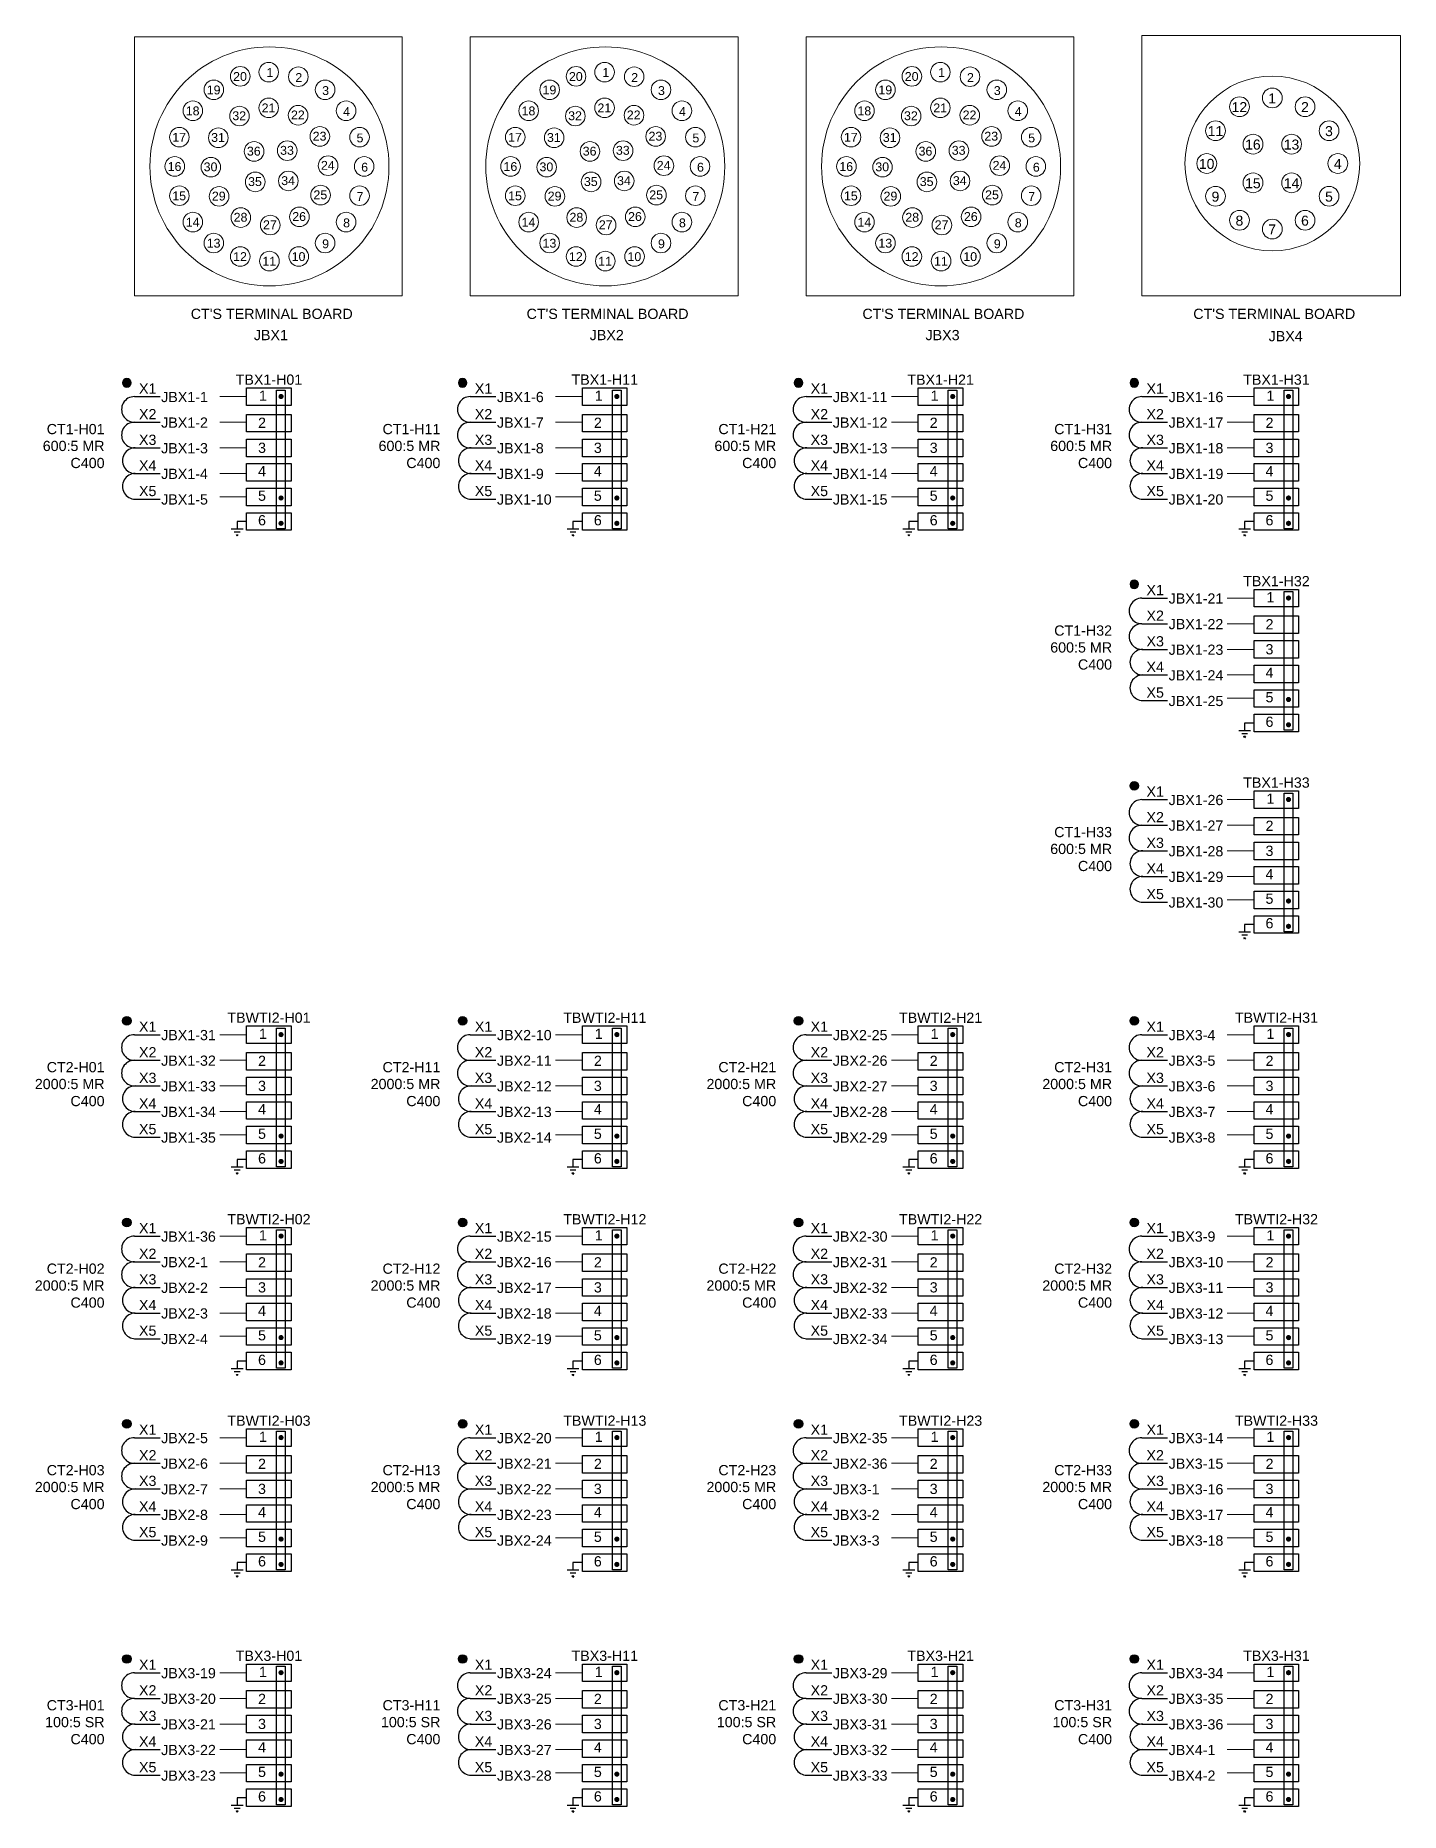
# Model space of a CAD drawing. Header units: inches. Extents: x 107.1 to 147.7, y 4.8 to 57.8.
import ezdxf
from ezdxf.enums import TextEntityAlignment as Align

# ---------------------------------------------------------------- set-up
doc = ezdxf.new("R2010")
doc.units = ezdxf.units.IN
doc.layers.add('Text', color=6, linetype='Continuous')
doc.styles.add('VLMTXT3', font='arial.ttf')

# ---------------------------------------------------------------- blocks, each defined once
blk = doc.blocks.new('CT_5')
at = {"lineweight": 15}
h = blk.add_hatch(color=256, dxfattribs=at)
h.dxf.hatch_style = 1
edge = h.paths.add_edge_path()
edge.add_ellipse((-0.226, 0.411), major_axis=(-0.0899, -0.0899), ratio=1, start_angle=0, end_angle=360, ccw=False)
h = blk.add_hatch(color=256)
edge = h.paths.add_edge_path()
edge.add_line((4.29, 0.003), (4.444, 0.003))
edge.add_ellipse((4.367, 0.003), major_axis=(0.0547, -0.0547), ratio=1, start_angle=-135, end_angle=45, ccw=False)
edge = h.paths.add_edge_path()
edge.add_line((4.444, 0.003), (4.29, 0.003))
edge.add_ellipse((4.367, 0.003), major_axis=(-0.0547, -0.0547), ratio=1, start_angle=135, end_angle=315, ccw=False)
h = blk.add_hatch(color=256)
edge = h.paths.add_edge_path()
edge.add_line((4.29, -3.019), (4.444, -3.019))
edge.add_ellipse((4.367, -3.019), major_axis=(0.0547, -0.0547), ratio=1, start_angle=-135, end_angle=45, ccw=False)
edge = h.paths.add_edge_path()
edge.add_line((4.444, -3.019), (4.29, -3.019))
edge.add_ellipse((4.367, -3.019), major_axis=(-0.0547, -0.0547), ratio=1, start_angle=135, end_angle=315, ccw=False)
h = blk.add_hatch(color=256)
edge = h.paths.add_edge_path()
edge.add_line((4.29, -3.773), (4.444, -3.773))
edge.add_ellipse((4.367, -3.773), major_axis=(0.0547, -0.0547), ratio=1, start_angle=-135, end_angle=45, ccw=False)
edge = h.paths.add_edge_path()
edge.add_line((4.444, -3.773), (4.29, -3.773))
edge.add_ellipse((4.367, -3.773), major_axis=(-0.0547, -0.0547), ratio=1, start_angle=135, end_angle=315, ccw=False)
for p, q in [((4.234, 0.194), (4.491, 0.194)), ((4.234, -3.932), (4.234, 0.194)), ((4.491, 0.194), (4.491, -3.932)), ((0, 0), (0.763, 0)), ((0, -0.762), (0.763, -0.762)), ((0, -1.526), (0.763, -1.526)), ((0, -2.288), (0.763, -2.288)), ((0, -3.051), (0.763, -3.051)), ((2.884, -3.939), (3.236, -3.939)), ((2.972, -4.027), (3.148, -4.027)), ((3.038, -4.115), (3.082, -4.115)), ((3.06, -4.159), (3.038, -4.115)), ((3.341, -3.719), (3.06, -3.719)), ((3.06, -3.719), (3.06, -3.939)), ((3.082, -4.115), (3.06, -4.159)), ((4.491, -3.932), (4.234, -3.932))]:
    blk.add_line(p, q)
for p, q in [((3.341, 0), (2.544, 0)), ((3.341, -0.762), (2.544, -0.762)), ((3.341, -1.526), (2.544, -1.526)), ((3.341, -2.288), (2.544, -2.288)), ((3.341, -2.98), (2.544, -2.98))]:
    blk.add_line(p, q, dxfattribs=at)
for points in [[(3.341, 0.261), (4.666, 0.261), (4.666, -0.261), (3.341, -0.261)], [(3.341, -0.528), (4.666, -0.528), (4.666, -1.051), (3.341, -1.051)], [(3.341, -1.265), (4.666, -1.265), (4.666, -1.788), (3.341, -1.788)], [(3.341, -1.996), (4.666, -1.996), (4.666, -2.519), (3.341, -2.519)], [(3.341, -2.726), (4.666, -2.726), (4.666, -3.249), (3.341, -3.249)], [(3.341, -3.457), (4.666, -3.457), (4.666, -3.98), (3.341, -3.98)]]:
    blk.add_lwpolyline(points, close=True)
at = {"extrusion": (0, 0, -1)}
blk.add_ellipse((-0.226, 0.411), major_axis=(-0.0899, -0.0899), ratio=1, start_param=3.926991, end_param=10.210176, dxfattribs=at)
for centre in [(0, -0.381), (0, -1.144), (0.028, -1.907), (0.028, -2.67)]:
    blk.add_ellipse(centre, major_axis=(0.27, 0.27), ratio=1, start_param=0.785398, end_param=3.926991)
at = {"style": 'VLMTXT3'}
for s, p in [('1', (3.827, -0.125)), ('2', (3.801, -0.93)), ('3', (3.8, -1.675)), ('4', (3.8, -2.372)), ('5', (3.8, -3.102)), ('6', (3.8, -3.833))]:
    blk.add_text(s, height=0.304, dxfattribs=at).set_placement(p, align=Align.CENTER)
blk.add_attdef('CT_TB_PN', text='', height=0.304, dxfattribs=at).set_placement((4.007, 0.507), align=Align.MIDDLE)
for tag, p in [('X1', (0.137, 0.088)), ('JB_WIRE_1', (0.797, -0.163)), ('X2', (0.137, -0.674)), ('JB_WIRE_2', (0.797, -0.925)), ('X3', (0.137, -1.437)), ('JB_WIRE_3', (0.797, -1.688)), ('X4', (0.137, -2.2)), ('JB_WIRE_4', (0.797, -2.451)), ('X5', (0.137, -2.963)), ('JB_WIRE_5', (0.797, -3.214))]:
    blk.add_attdef(tag, p, '', height=0.304, dxfattribs=at)
at = {"style": 'VLMTXT3', "flags": 1}
blk.add_attdef('ID', (-1.287, -0.614), '', height=0.304, dxfattribs=at)
at = {"style": 'VLMTXT3'}
for tag, p in [('CT_PN', (-0.888, -1.118)), ('CT_RATIO', (-0.888, -1.62)), ('CT_ACCY', (-0.888, -2.128))]:
    blk.add_attdef(tag, text='', height=0.304, dxfattribs=at).set_placement(p, align=Align.RIGHT)
blk = doc.blocks.new('JB_36')
at = {"lineweight": 9}
blk.add_lwpolyline([(0, 7.715), (7.978, 7.715), (7.978, 0), (0, 0)], close=True, dxfattribs=at)
for centre, radius in [((4.022, 3.855), 3.559), ((4, 6.662), 0.292), ((4, 6.662), 0.292), ((2.365, 6.136), 0.292), ((3.151, 6.537), 0.292), ((4.882, 6.526), 0.292), ((5.68, 6.136), 0.292), ((4, 5.6), 0.292), ((1.741, 5.512), 0.292), ((3.13, 5.355), 0.292), ((4.876, 5.378), 0.292), ((6.304, 5.512), 0.292), ((1.34, 4.726), 0.292), ((2.499, 4.708), 0.292), ((5.523, 4.747), 0.292), ((6.704, 4.726), 0.292), ((3.565, 4.301), 0.292), ((4.552, 4.325), 0.292), ((1.202, 3.855), 0.292), ((2.277, 3.833), 0.292), ((4.585, 3.422), 0.292), ((5.768, 3.877), 0.292), ((6.842, 3.855), 0.292), ((1.34, 2.983), 0.292), ((2.522, 2.963), 0.292), ((3.599, 3.394), 0.292), ((5.545, 3.001), 0.292), ((6.704, 2.983), 0.292), ((4.914, 2.354), 0.292), ((1.741, 2.197), 0.292), ((3.169, 2.332), 0.292), ((4.045, 2.109), 0.292), ((6.304, 2.197), 0.292), ((2.365, 1.573), 0.292), ((5.68, 1.573), 0.292), ((3.151, 1.173), 0.292), ((4.022, 1.035), 0.292), ((4.894, 1.173), 0.292)]:
    blk.add_circle(centre, radius, dxfattribs=at)
at = {"lineweight": 9, "style": 'VLMTXT3'}
for s, height, p in [('20', 0.2641, (3.145, 6.533)), ('1', 0.264, (4.036, 6.652)), ('2', 0.264, (4.896, 6.503)), ('19', 0.2641, (2.359, 6.132)), ('3', 0.264, (5.694, 6.113)), ('18', 0.2641, (1.735, 5.508)), ('32', 0.2641, (3.122, 5.364)), ('21', 0.2641, (3.994, 5.597)), ('22', 0.2641, (4.868, 5.387)), ('4', 0.264, (6.318, 5.489)), ('17', 0.2641, (1.334, 4.722)), ('31', 0.2641, (2.491, 4.717)), ('23', 0.2641, (5.515, 4.756)), ('5', 0.264, (6.718, 4.703)), ('36', 0.2641, (3.556, 4.31)), ('33', 0.2641, (4.544, 4.334)), ('16', 0.2641, (1.196, 3.851)), ('30', 0.2641, (2.268, 3.842)), ('24', 0.2641, (5.76, 3.886)), ('6', 0.264, (6.856, 3.832)), ('35', 0.2641, (3.591, 3.403)), ('34', 0.2641, (4.577, 3.431)), ('15', 0.2641, (1.334, 2.979)), ('29', 0.2641, (2.513, 2.972)), ('25', 0.2641, (5.537, 3.01)), ('7', 0.264, (6.718, 2.96)), ('14', 0.2641, (1.735, 2.193)), ('28', 0.2641, (3.161, 2.341)), ('27', 0.2641, (4.036, 2.118)), ('26', 0.2641, (4.906, 2.363)), ('8', 0.264, (6.318, 2.174)), ('13', 0.2641, (2.359, 1.569)), ('9', 0.264, (5.694, 1.55)), ('12', 0.2641, (3.145, 1.169)), ('11', 0.2641, (4.016, 1.031)), ('10', 0.2641, (4.888, 1.169))]:
    blk.add_text(s, height=height, dxfattribs=at).set_placement(p, align=Align.MIDDLE_CENTER)
at = {"style": 'VLMTXT3'}
blk.add_text("CT'S TERMINAL BOARD", height=0.30399, dxfattribs=at).set_placement((4.09, -0.687), align=Align.CENTER)
blk.add_attdef('JB_ID', text='', height=0.304, dxfattribs=at).set_placement((4.065, -1.319), align=Align.CENTER)
blk = doc.blocks.new('JB_16')
at = {"color": 0, "lineweight": 9}
blk.add_lwpolyline([(0, 7.752), (7.7, 7.752), (7.7, 0), (0, 0)], close=True, dxfattribs=at)
for centre, radius in [((3.884, 3.942), 2.603), ((2.908, 5.633), 0.295), ((3.884, 5.894), 0.295), ((4.86, 5.633), 0.295), ((2.193, 4.918), 0.295), ((3.309, 4.517), 0.295), ((4.459, 4.517), 0.295), ((5.574, 4.918), 0.295), ((1.932, 3.942), 0.295), ((5.836, 3.942), 0.295), ((2.193, 2.966), 0.295), ((3.309, 3.367), 0.295), ((4.459, 3.367), 0.295), ((5.574, 2.966), 0.295), ((2.908, 2.252), 0.295), ((3.884, 1.99), 0.295), ((4.86, 2.252), 0.295)]:
    blk.add_circle(centre, radius, dxfattribs=at)
at = {"color": 0, "style": 'VLMTXT3'}
blk.add_text("CT'S TERMINAL BOARD", height=0.30399, dxfattribs=at).set_placement((3.942, -0.687), align=Align.CENTER)
blk.add_attdef('JB_ID', (3.774, -1.351), '', height=0.304, dxfattribs=at)
at = {"layer": 'Text', "color": 0, "lineweight": 9, "style": 'VLMTXT3'}
for s, height, p in [('1', 0.298, (3.88, 5.733)), ('12', 0.2978, (2.904, 5.472)), ('2', 0.298, (4.856, 5.472)), ('11', 0.2978, (2.19, 4.757)), ('3', 0.298, (5.571, 4.757)), ('16', 0.2978, (3.305, 4.357)), ('13', 0.2978, (4.456, 4.357)), ('10', 0.2978, (1.928, 3.781)), ('4', 0.298, (5.832, 3.781)), ('15', 0.2978, (3.305, 3.206)), ('14', 0.2978, (4.456, 3.206)), ('9', 0.298, (2.19, 2.805)), ('5', 0.298, (5.571, 2.805)), ('8', 0.298, (2.904, 2.091)), ('7', 0.298, (3.88, 1.829)), ('6', 0.298, (4.856, 2.091))]:
    blk.add_text(s, height=height, dxfattribs=at).set_placement(p, align=Align.CENTER)

msp = doc.modelspace()

# ---------------------------------------------------------------- block references
for name, p, values in [('JB_36', (110, 50), {'JB_ID': 'JBX1'}), ('JB_36', (120, 50), {'JB_ID': 'JBX2'}), ('JB_36', (120, 50), {'JB_ID': 'JBX2'}), ('JB_36', (130, 50), {'JB_ID': 'JBX3'}), ('JB_36', (130, 50), {'JB_ID': 'JBX3'}), ('JB_16', (140, 50), {'JB_ID': 'JBX4'}), ('JB_16', (140, 50), {'JB_ID': 'JBX4'}), ('CT_5', (110, 47), {'JB_WIRE_1': 'JBX1-1', 'JB_WIRE_2': 'JBX1-2', 'JB_WIRE_3': 'JBX1-3', 'JB_WIRE_4': 'JBX1-4', 'JB_WIRE_5': 'JBX1-5', 'X1': 'X1', 'X2': 'X2', 'X3': 'X3', 'X4': 'X4', 'X5': 'X5', 'CT_PN': 'CT1-H01', 'CT_RATIO': '600:5 MR', 'CT_ACCY': 'C400', 'CT_TB_PN': 'TBX1-H01'}), ('CT_5', (120, 47), {'JB_WIRE_1': 'JBX1-6', 'JB_WIRE_2': 'JBX1-7', 'JB_WIRE_3': 'JBX1-8', 'JB_WIRE_4': 'JBX1-9', 'JB_WIRE_5': 'JBX1-10', 'X1': 'X1', 'X2': 'X2', 'X3': 'X3', 'X4': 'X4', 'X5': 'X5', 'CT_PN': 'CT1-H11', 'CT_RATIO': '600:5 MR', 'CT_ACCY': 'C400', 'CT_TB_PN': 'TBX1-H11'}), ('CT_5', (130, 47), {'JB_WIRE_1': 'JBX1-11', 'JB_WIRE_2': 'JBX1-12', 'JB_WIRE_3': 'JBX1-13', 'JB_WIRE_4': 'JBX1-14', 'JB_WIRE_5': 'JBX1-15', 'X1': 'X1', 'X2': 'X2', 'X3': 'X3', 'X4': 'X4', 'X5': 'X5', 'CT_PN': 'CT1-H21', 'CT_RATIO': '600:5 MR', 'CT_ACCY': 'C400', 'CT_TB_PN': 'TBX1-H21'}), ('CT_5', (140, 47), {'JB_WIRE_1': 'JBX1-16', 'JB_WIRE_2': 'JBX1-17', 'JB_WIRE_3': 'JBX1-18', 'JB_WIRE_4': 'JBX1-19', 'JB_WIRE_5': 'JBX1-20', 'X1': 'X1', 'X2': 'X2', 'X3': 'X3', 'X4': 'X4', 'X5': 'X5', 'CT_PN': 'CT1-H31', 'CT_RATIO': '600:5 MR', 'CT_ACCY': 'C400', 'CT_TB_PN': 'TBX1-H31'}), ('CT_5', (140, 41), {'JB_WIRE_1': 'JBX1-21', 'JB_WIRE_2': 'JBX1-22', 'JB_WIRE_3': 'JBX1-23', 'JB_WIRE_4': 'JBX1-24', 'JB_WIRE_5': 'JBX1-25', 'X1': 'X1', 'X2': 'X2', 'X3': 'X3', 'X4': 'X4', 'X5': 'X5', 'CT_PN': 'CT1-H32', 'CT_RATIO': '600:5 MR', 'CT_ACCY': 'C400', 'CT_TB_PN': 'TBX1-H32'}), ('CT_5', (140, 35), {'JB_WIRE_1': 'JBX1-26', 'JB_WIRE_2': 'JBX1-27', 'JB_WIRE_3': 'JBX1-28', 'JB_WIRE_4': 'JBX1-29', 'JB_WIRE_5': 'JBX1-30', 'X1': 'X1', 'X2': 'X2', 'X3': 'X3', 'X4': 'X4', 'X5': 'X5', 'CT_PN': 'CT1-H33', 'CT_RATIO': '600:5 MR', 'CT_ACCY': 'C400', 'CT_TB_PN': 'TBX1-H33'}), ('CT_5', (110, 28), {'JB_WIRE_1': 'JBX1-31', 'JB_WIRE_2': 'JBX1-32', 'JB_WIRE_3': 'JBX1-33', 'JB_WIRE_4': 'JBX1-34', 'JB_WIRE_5': 'JBX1-35', 'X1': 'X1', 'X2': 'X2', 'X3': 'X3', 'X4': 'X4', 'X5': 'X5', 'CT_PN': 'CT2-H01', 'CT_RATIO': '2000:5 MR', 'CT_ACCY': 'C400', 'CT_TB_PN': 'TBWTI2-H01'}), ('CT_5', (120, 28), {'JB_WIRE_1': 'JBX2-10', 'JB_WIRE_2': 'JBX2-11', 'JB_WIRE_3': 'JBX2-12', 'JB_WIRE_4': 'JBX2-13', 'JB_WIRE_5': 'JBX2-14', 'X1': 'X1', 'X2': 'X2', 'X3': 'X3', 'X4': 'X4', 'X5': 'X5', 'CT_PN': 'CT2-H11', 'CT_RATIO': '2000:5 MR', 'CT_ACCY': 'C400', 'CT_TB_PN': 'TBWTI2-H11'}), ('CT_5', (130, 28), {'JB_WIRE_1': 'JBX2-25', 'JB_WIRE_2': 'JBX2-26', 'JB_WIRE_3': 'JBX2-27', 'JB_WIRE_4': 'JBX2-28', 'JB_WIRE_5': 'JBX2-29', 'X1': 'X1', 'X2': 'X2', 'X3': 'X3', 'X4': 'X4', 'X5': 'X5', 'CT_PN': 'CT2-H21', 'CT_RATIO': '2000:5 MR', 'CT_ACCY': 'C400', 'CT_TB_PN': 'TBWTI2-H21'}), ('CT_5', (140, 28), {'JB_WIRE_1': 'JBX3-4', 'JB_WIRE_2': 'JBX3-5', 'JB_WIRE_3': 'JBX3-6', 'JB_WIRE_4': 'JBX3-7', 'JB_WIRE_5': 'JBX3-8', 'X1': 'X1', 'X2': 'X2', 'X3': 'X3', 'X4': 'X4', 'X5': 'X5', 'CT_PN': 'CT2-H31', 'CT_RATIO': '2000:5 MR', 'CT_ACCY': 'C400', 'CT_TB_PN': 'TBWTI2-H31'}), ('CT_5', (110, 22), {'JB_WIRE_1': 'JBX1-36', 'JB_WIRE_2': 'JBX2-1', 'JB_WIRE_3': 'JBX2-2', 'JB_WIRE_4': 'JBX2-3', 'JB_WIRE_5': 'JBX2-4', 'X1': 'X1', 'X2': 'X2', 'X3': 'X3', 'X4': 'X4', 'X5': 'X5', 'CT_PN': 'CT2-H02', 'CT_RATIO': '2000:5 MR', 'CT_ACCY': 'C400', 'CT_TB_PN': 'TBWTI2-H02'}), ('CT_5', (120, 22), {'JB_WIRE_1': 'JBX2-15', 'JB_WIRE_2': 'JBX2-16', 'JB_WIRE_3': 'JBX2-17', 'JB_WIRE_4': 'JBX2-18', 'JB_WIRE_5': 'JBX2-19', 'X1': 'X1', 'X2': 'X2', 'X3': 'X3', 'X4': 'X4', 'X5': 'X5', 'CT_PN': 'CT2-H12', 'CT_RATIO': '2000:5 MR', 'CT_ACCY': 'C400', 'CT_TB_PN': 'TBWTI2-H12'}), ('CT_5', (130, 22), {'JB_WIRE_1': 'JBX2-30', 'JB_WIRE_2': 'JBX2-31', 'JB_WIRE_3': 'JBX2-32', 'JB_WIRE_4': 'JBX2-33', 'JB_WIRE_5': 'JBX2-34', 'X1': 'X1', 'X2': 'X2', 'X3': 'X3', 'X4': 'X4', 'X5': 'X5', 'CT_PN': 'CT2-H22', 'CT_RATIO': '2000:5 MR', 'CT_ACCY': 'C400', 'CT_TB_PN': 'TBWTI2-H22'}), ('CT_5', (140, 22), {'JB_WIRE_1': 'JBX3-9', 'JB_WIRE_2': 'JBX3-10', 'JB_WIRE_3': 'JBX3-11', 'JB_WIRE_4': 'JBX3-12', 'JB_WIRE_5': 'JBX3-13', 'X1': 'X1', 'X2': 'X2', 'X3': 'X3', 'X4': 'X4', 'X5': 'X5', 'CT_PN': 'CT2-H32', 'CT_RATIO': '2000:5 MR', 'CT_ACCY': 'C400', 'CT_TB_PN': 'TBWTI2-H32'}), ('CT_5', (110, 16), {'JB_WIRE_1': 'JBX2-5', 'JB_WIRE_2': 'JBX2-6', 'JB_WIRE_3': 'JBX2-7', 'JB_WIRE_4': 'JBX2-8', 'JB_WIRE_5': 'JBX2-9', 'X1': 'X1', 'X2': 'X2', 'X3': 'X3', 'X4': 'X4', 'X5': 'X5', 'CT_PN': 'CT2-H03', 'CT_RATIO': '2000:5 MR', 'CT_ACCY': 'C400', 'CT_TB_PN': 'TBWTI2-H03'}), ('CT_5', (120, 16), {'JB_WIRE_1': 'JBX2-20', 'JB_WIRE_2': 'JBX2-21', 'JB_WIRE_3': 'JBX2-22', 'JB_WIRE_4': 'JBX2-23', 'JB_WIRE_5': 'JBX2-24', 'X1': 'X1', 'X2': 'X2', 'X3': 'X3', 'X4': 'X4', 'X5': 'X5', 'CT_PN': 'CT2-H13', 'CT_RATIO': '2000:5 MR', 'CT_ACCY': 'C400', 'CT_TB_PN': 'TBWTI2-H13'}), ('CT_5', (130, 16), {'JB_WIRE_1': 'JBX2-35', 'JB_WIRE_2': 'JBX2-36', 'JB_WIRE_3': 'JBX3-1', 'JB_WIRE_4': 'JBX3-2', 'JB_WIRE_5': 'JBX3-3', 'X1': 'X1', 'X2': 'X2', 'X3': 'X3', 'X4': 'X4', 'X5': 'X5', 'CT_PN': 'CT2-H23', 'CT_RATIO': '2000:5 MR', 'CT_ACCY': 'C400', 'CT_TB_PN': 'TBWTI2-H23'}), ('CT_5', (140, 16), {'JB_WIRE_1': 'JBX3-14', 'JB_WIRE_2': 'JBX3-15', 'JB_WIRE_3': 'JBX3-16', 'JB_WIRE_4': 'JBX3-17', 'JB_WIRE_5': 'JBX3-18', 'X1': 'X1', 'X2': 'X2', 'X3': 'X3', 'X4': 'X4', 'X5': 'X5', 'CT_PN': 'CT2-H33', 'CT_RATIO': '2000:5 MR', 'CT_ACCY': 'C400', 'CT_TB_PN': 'TBWTI2-H33'}), ('CT_5', (110, 9), {'JB_WIRE_1': 'JBX3-19', 'JB_WIRE_2': 'JBX3-20', 'JB_WIRE_3': 'JBX3-21', 'JB_WIRE_4': 'JBX3-22', 'JB_WIRE_5': 'JBX3-23', 'X1': 'X1', 'X2': 'X2', 'X3': 'X3', 'X4': 'X4', 'X5': 'X5', 'CT_PN': 'CT3-H01', 'CT_RATIO': '100:5 SR', 'CT_ACCY': 'C400', 'CT_TB_PN': 'TBX3-H01'}), ('CT_5', (120, 9), {'JB_WIRE_1': 'JBX3-24', 'JB_WIRE_2': 'JBX3-25', 'JB_WIRE_3': 'JBX3-26', 'JB_WIRE_4': 'JBX3-27', 'JB_WIRE_5': 'JBX3-28', 'X1': 'X1', 'X2': 'X2', 'X3': 'X3', 'X4': 'X4', 'X5': 'X5', 'CT_PN': 'CT3-H11', 'CT_RATIO': '100:5 SR', 'CT_ACCY': 'C400', 'CT_TB_PN': 'TBX3-H11'}), ('CT_5', (130, 9), {'JB_WIRE_1': 'JBX3-29', 'JB_WIRE_2': 'JBX3-30', 'JB_WIRE_3': 'JBX3-31', 'JB_WIRE_4': 'JBX3-32', 'JB_WIRE_5': 'JBX3-33', 'X1': 'X1', 'X2': 'X2', 'X3': 'X3', 'X4': 'X4', 'X5': 'X5', 'CT_PN': 'CT3-H21', 'CT_RATIO': '100:5 SR', 'CT_ACCY': 'C400', 'CT_TB_PN': 'TBX3-H21'}), ('CT_5', (140, 9), {'JB_WIRE_1': 'JBX3-34', 'JB_WIRE_2': 'JBX3-35', 'JB_WIRE_3': 'JBX3-36', 'JB_WIRE_4': 'JBX4-1', 'JB_WIRE_5': 'JBX4-2', 'X1': 'X1', 'X2': 'X2', 'X3': 'X3', 'X4': 'X4', 'X5': 'X5', 'CT_PN': 'CT3-H31', 'CT_RATIO': '100:5 SR', 'CT_ACCY': 'C400', 'CT_TB_PN': 'TBX3-H31'})]:
    msp.add_blockref(name, p).add_auto_attribs(values)

doc.saveas('drawing.dxf')
